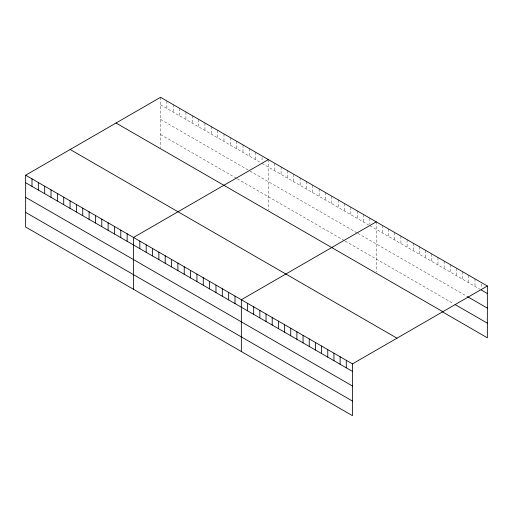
<?xml version="1.0" encoding="UTF-8"?>
<svg xmlns="http://www.w3.org/2000/svg" width="513" height="513" viewBox="0 0 513 513"><rect width="100%" height="100%" fill="white"/><g stroke="black" fill="none" stroke-linecap="round" stroke-linejoin="round"><path stroke-width="0.38" stroke-dasharray="2.56 1.92" d="M160.543 104.825L260.777 162.698M262.047 163.429L368.623 224.957M369.892 225.694L479.802 289.152M160.543 119.446L249.363 170.72M249.991 171.085L357.208 232.985M357.837 233.351L466.772 296.245M160.543 134.502L236.673 178.453M237.307 178.819L344.518 240.719M345.153 241.084L453.742 303.779M481.175 283.939L481.175 287.69M475.006 278.873L475.006 286.376M468.831 275.308L468.831 282.81M462.655 271.743L462.655 279.252M456.487 268.184L456.487 275.686M450.311 264.618L450.311 272.121M444.136 261.053L444.136 268.555M437.967 257.488L437.967 264.997M431.792 253.922L431.792 261.431M425.623 250.363L425.623 257.866M419.448 246.798L419.448 254.301M413.273 243.233L413.273 250.735M407.104 239.667L407.104 247.176M400.929 236.108L400.929 243.611M394.754 232.543L394.754 240.046M388.585 228.978L388.585 236.48M382.409 225.412L382.409 232.921M376.234 221.847L376.234 272.185M369.892 218.185L369.892 224.194M363.55 214.524L363.55 222.026M357.208 210.862L357.208 218.365M350.86 207.201L350.86 214.703M344.518 203.539L344.518 211.042M338.176 199.871L338.176 207.38M331.828 196.21L331.828 203.719M325.486 192.548L325.486 200.051M319.144 188.887L319.144 196.389M312.795 185.225L312.795 192.728M306.453 181.564L306.453 189.066M300.111 177.896L300.111 185.405M293.769 174.234L293.769 181.743M287.421 170.572L287.421 178.082M281.079 166.911L281.079 174.414M274.737 163.249L274.737 170.752M268.389 159.588L268.389 209.92M262.047 157.427L262.047 161.928M255.705 152.258L255.705 159.767M249.363 148.597L249.363 156.106M243.015 144.935L243.015 152.438M236.673 141.274L236.673 148.776M230.331 137.612L230.331 145.115M223.982 133.951L223.982 141.453M217.64 130.283L217.64 137.792M211.298 126.621L211.298 134.13M204.95 122.96L204.95 130.462M198.608 119.298L198.608 126.801M192.266 115.637L192.266 123.139M185.924 111.975L185.924 119.478M179.576 108.307L179.576 115.816M173.234 104.646L173.234 112.155M166.892 100.984L166.892 108.487M160.543 97.323L160.543 147.654"/><path stroke-width="0.77" d="M25.65 175.202L352.457 363.884L352.457 415.677L25.65 227.002L25.65 175.202L160.543 97.323L487.35 285.998L487.35 337.798L442.084 311.66M268.389 159.588L133.495 237.468L133.495 289.261M376.234 221.847L241.341 299.733L241.341 351.527M352.457 363.884L487.35 285.998M481.175 289.941L487.35 293.507M467.458 296.636L487.35 308.121M455.114 304.568L487.35 323.177M116.028 123.024L442.834 311.699M70.166 149.501L396.972 338.182M25.65 182.711L352.457 371.386M25.65 197.325L352.457 386M25.65 212.382L352.457 401.063M346.281 360.318L346.281 367.821M340.106 356.753L340.106 364.262M333.937 353.188L333.937 360.697M327.762 349.629L327.762 357.131M321.587 346.063L321.587 353.566M315.418 342.498L315.418 350.001M309.243 338.933L309.243 346.442M303.068 335.367L303.068 342.876M296.899 331.808L296.899 339.311M290.724 328.243L290.724 335.746M284.548 324.678L284.548 332.187M278.379 321.112L278.379 328.621M272.204 317.553L272.204 325.056M266.035 313.988L266.035 321.491M259.86 310.423L259.86 317.925M253.685 306.857L253.685 314.366M247.516 303.292L247.516 310.801M234.999 296.072L234.999 303.574M228.651 292.404L228.651 299.913M222.309 288.742L222.309 296.251M215.967 285.081L215.967 292.583M209.618 281.419L209.618 288.922M203.276 277.757L203.276 285.26M196.934 274.096L196.934 281.599M190.592 270.428L190.592 277.937M184.244 266.766L184.244 274.275M177.902 263.105L177.902 270.608M171.56 259.443L171.56 266.946M165.212 255.782L165.212 263.284M158.87 252.12L158.87 259.623M152.528 248.452L152.528 255.961M146.186 244.791L146.186 252.3M139.837 241.129L139.837 248.632M127.153 233.806L127.153 241.309M120.805 230.145L120.805 237.647M114.463 226.477L114.463 233.986M108.121 222.815L108.121 230.324M101.779 219.154L101.779 226.656M95.431 215.492L95.431 222.995M89.089 211.831L89.089 219.333M82.747 208.169L82.747 215.672M76.399 204.501L76.399 212.01M70.057 200.839L70.057 208.349M63.715 197.178L63.715 204.687M57.366 193.516L57.366 201.019M51.024 189.855L51.024 197.358M44.682 186.193L44.682 193.696M38.34 182.532L38.34 190.034M31.992 178.864L31.992 186.373"/></g></svg>
